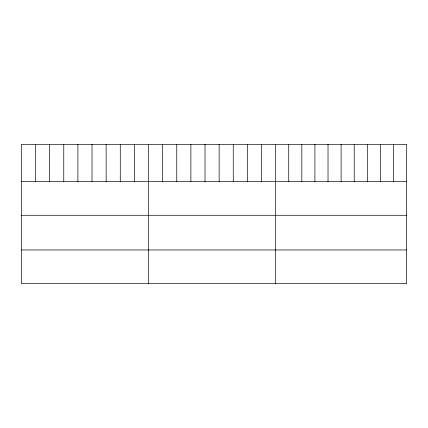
<?xml version="1.0" encoding="UTF-8"?>
<svg xmlns="http://www.w3.org/2000/svg" width="428" height="428" viewBox="0 0 428 428"><rect width="100%" height="100%" fill="white"/><g stroke="black" fill="none" stroke-linecap="round" stroke-linejoin="round"><path stroke-width="0.64" d="M406.6 181.616L406.6 283.625L21.4 283.625L21.4 144.375L406.6 144.375L406.6 181.616L21.4 181.616M21.4 215.279L406.6 215.279M21.4 249.963L406.6 249.963M393.503 144.375L393.503 181.616M380.406 144.375L380.406 181.616M367.31 144.375L367.31 181.616M354.213 144.375L354.213 181.616M341.116 144.375L341.116 181.616M328.019 144.375L328.019 181.616M314.922 144.375L314.922 181.616M301.826 144.375L301.826 181.616M288.729 144.375L288.729 181.616M275.632 144.375L275.632 283.625M261.508 144.375L261.508 181.616M247.384 144.375L247.384 181.616M233.26 144.375L233.26 181.616M219.136 144.375L219.136 181.616M205.012 144.375L205.012 181.616M190.888 144.375L190.888 181.616M176.764 144.375L176.764 181.616M162.64 144.375L162.64 181.616M148.516 144.375L148.516 283.625M134.392 144.375L134.392 181.616M120.268 144.375L120.268 181.616M106.144 144.375L106.144 181.616M92.02 144.375L92.02 181.616M77.896 144.375L77.896 181.616M63.772 144.375L63.772 181.616M49.648 144.375L49.648 181.616M35.524 144.375L35.524 181.616"/></g></svg>
